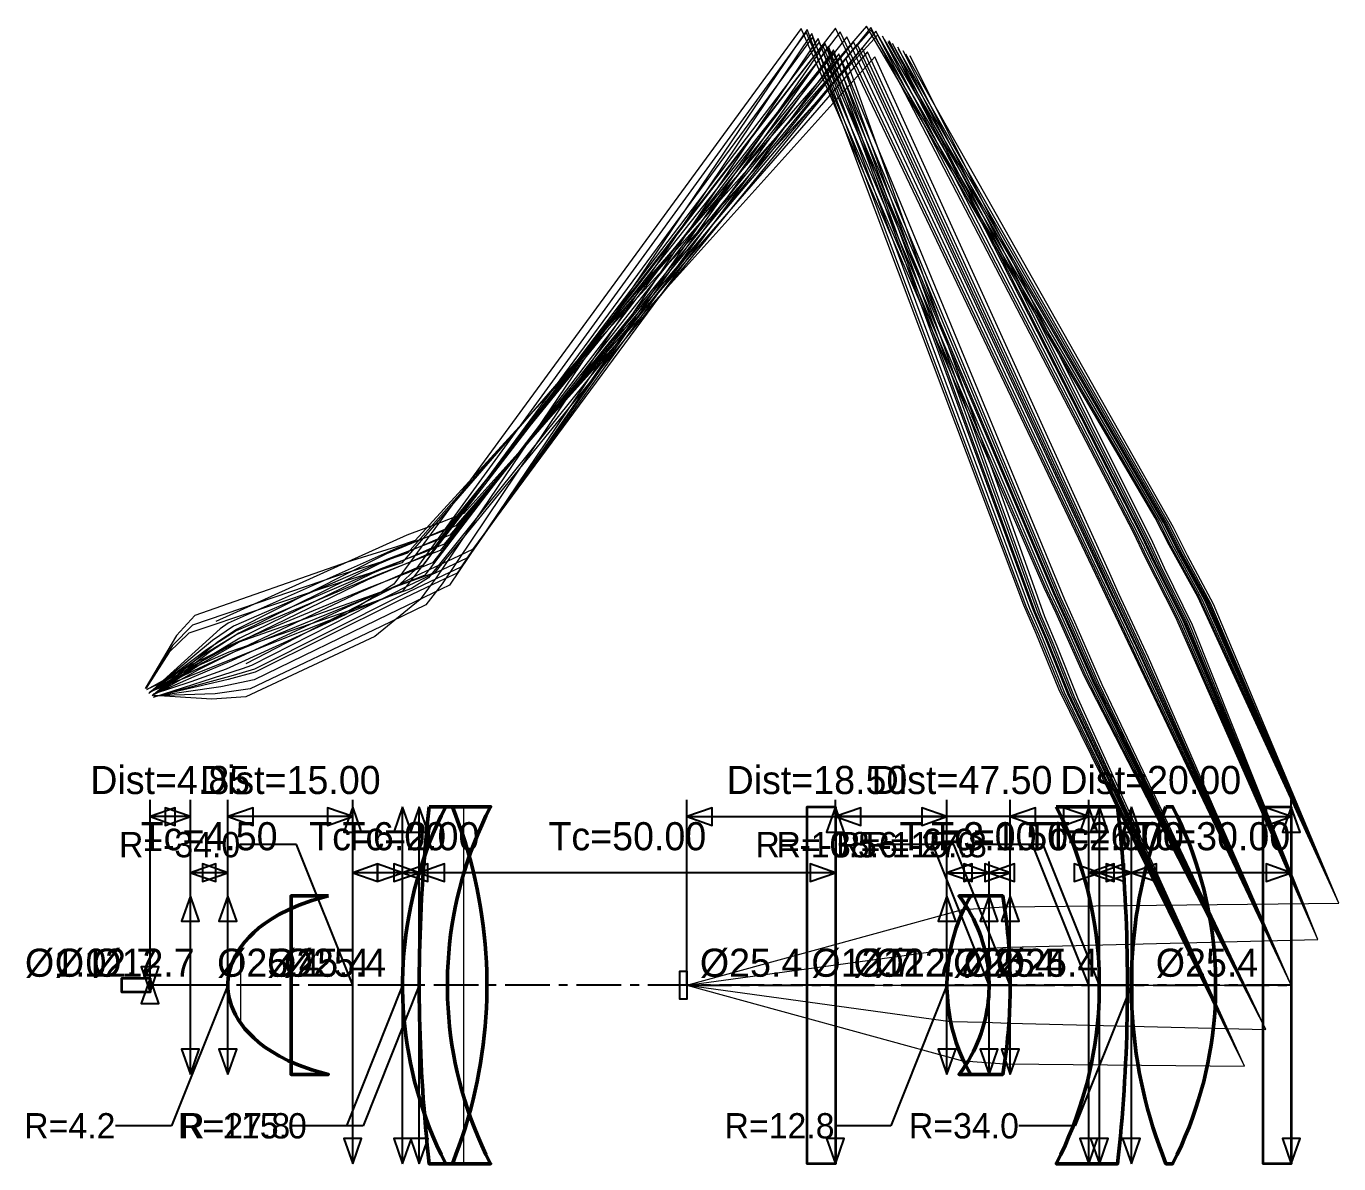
# Model space of a CAD drawing. Header units: metres. Extents: x -47 to 118, y -110 to 68.
# Drawn here: x -47 to 46.4, y -12.7 to 68.2 of the extents above; entities that cross this region are included whole.
import ezdxf
from ezdxf.enums import TextEntityAlignment as Align

# ---------------------------------------------------------------- set-up
doc = ezdxf.new("R2010")
doc.units = ezdxf.units.M
doc.linetypes.add('CENTER', pattern=[5.08, 3.175, -0.635, 0.635, -0.635])
for name, color, linetype, lineweight in [('ANNOTATIONS', 3, 'CONTINUOUS', 25), ('DIMENSIONS_LINEAR', 4, 'CONTINUOUS', 25), ('DIMENSIONS_RADIAL', 6, 'CONTINUOUS', 25), ('OPTICAL_AXIS', 1, 'CENTER', 25), ('OPTICS_COMPONENTS', 2, 'CONTINUOUS', 35), ('OPTICS_HATCH', 8, 'CONTINUOUS', 13), ('OPTICS_LENSES', 7, 'CONTINUOUS', 50), ('RAYS_785NM', 1, 'CONTINUOUS', 18), ('RAYS_850NM', 3, 'CONTINUOUS', 18), ('RAYS_900NM', 5, 'CONTINUOUS', 18)]:
    doc.layers.add(name, color=color, linetype=linetype, lineweight=lineweight)
doc.styles.add('OpenSansCondensed-Light', font='OpenSansCondensed-Light.ttf')
doc.dimstyles.new('EZDXF', dxfattribs={"dimtxt": 0.25, "dimasz": 0.175, "dimexe": 0.375, "dimexo": 0.125, "dimgap": 0.1, "dimtad": 1, "dimlfac": 100, "dimzin": 12, "dimdsep": 46, "dimtxsty": 'OpenSansCondensed-Light', "dimblk": 'ARCHTICK', "dimcen": 2.5, "dimazin": 3, "dimtfac": 0.5, "dimtmove": 2, "dimatfit": 3})

# ---------------------------------------------------------------- blocks, each defined once
blk = doc.blocks.new('_ARCHTICK')
at = {"color": 0, "linetype": 'BYBLOCK', "const_width": 0.15}
blk.add_lwpolyline([(-0.5, -0.5), (0.5, 0.5)], dxfattribs=at)

msp = doc.modelspace()

# ---------------------------------------------------------------- hatches: boundary and pattern name
at = {"layer": 'OPTICS_HATCH'}
h = msp.add_hatch(dxfattribs=at)
h.set_pattern_fill('ANSI31', scale=2.5, angle=45)
h.paths.add_polyline_path([(-17.159, 12.7), (-17.482, 12.049), (-17.785, 11.397), (-18.068, 10.746), (-18.331, 10.095), (-18.576, 9.444), (-18.802, 8.792), (-19.01, 8.141), (-19.201, 7.49), (-19.375, 6.838), (-19.532, 6.187), (-19.672, 5.536), (-19.796, 4.885), (-19.905, 4.233), (-19.997, 3.582), (-20.074, 2.931), (-20.135, 2.279), (-20.181, 1.628), (-20.212, 0.977), (-20.227, 0.326), (-20.227, -0.326), (-20.212, -0.977), (-20.181, -1.628), (-20.135, -2.279), (-20.074, -2.931), (-19.997, -3.582), (-19.905, -4.233), (-19.796, -4.885), (-19.672, -5.536), (-19.532, -6.187), (-19.375, -6.838), (-19.201, -7.49), (-19.01, -8.141), (-18.802, -8.792), (-18.576, -9.444), (-18.331, -10.095), (-18.068, -10.746), (-17.785, -11.397), (-17.482, -12.049), (-17.159, -12.7), (-16.69, -12.7), (-16.69, -12.7), (-16.435, -12.049), (-16.196, -11.397), (-15.972, -10.746), (-15.762, -10.095), (-15.567, -9.444), (-15.385, -8.792), (-15.218, -8.141), (-15.064, -7.49), (-14.924, -6.838), (-14.797, -6.187), (-14.683, -5.536), (-14.582, -4.885), (-14.494, -4.233), (-14.418, -3.582), (-14.356, -2.931), (-14.305, -2.279), (-14.268, -1.628), (-14.243, -0.977), (-14.231, -0.326), (-14.231, 0.326), (-14.243, 0.977), (-14.268, 1.628), (-14.305, 2.279), (-14.356, 2.931), (-14.418, 3.582), (-14.494, 4.233), (-14.582, 4.885), (-14.683, 5.536), (-14.797, 6.187), (-14.924, 6.838), (-15.064, 7.49), (-15.218, 8.141), (-15.385, 8.792), (-15.567, 9.444), (-15.762, 10.095), (-15.972, 10.746), (-16.196, 11.397), (-16.435, 12.049), (-16.69, 12.7), (-17.159, 12.7)])
h = msp.add_hatch(dxfattribs=at)
h.set_pattern_fill('ANSI31', scale=2.5, angle=45)
h.paths.add_polyline_path([(-18.341, 12.7), (-18.412, 12.049), (-18.478, 11.397), (-18.541, 10.746), (-18.601, 10.095), (-18.656, 9.444), (-18.708, 8.792), (-18.756, 8.141), (-18.801, 7.49), (-18.841, 6.838), (-18.878, 6.187), (-18.911, 5.536), (-18.941, 4.885), (-18.967, 4.233), (-18.989, 3.582), (-19.007, 2.931), (-19.022, 2.279), (-19.033, 1.628), (-19.041, 0.977), (-19.044, 0.326), (-19.044, -0.326), (-19.041, -0.977), (-19.033, -1.628), (-19.022, -2.279), (-19.007, -2.931), (-18.989, -3.582), (-18.967, -4.233), (-18.941, -4.885), (-18.911, -5.536), (-18.878, -6.187), (-18.841, -6.838), (-18.801, -7.49), (-18.756, -8.141), (-18.708, -8.792), (-18.656, -9.444), (-18.601, -10.095), (-18.541, -10.746), (-18.478, -11.397), (-18.412, -12.049), (-18.341, -12.7), (-13.974, -12.7), (-13.974, -12.7), (-14.298, -12.049), (-14.601, -11.397), (-14.884, -10.746), (-15.147, -10.095), (-15.392, -9.444), (-15.618, -8.792), (-15.826, -8.141), (-16.017, -7.49), (-16.19, -6.838), (-16.347, -6.187), (-16.488, -5.536), (-16.612, -4.885), (-16.72, -4.233), (-16.813, -3.582), (-16.89, -2.931), (-16.951, -2.279), (-16.997, -1.628), (-17.027, -0.977), (-17.043, -0.326), (-17.043, 0.326), (-17.027, 0.977), (-16.997, 1.628), (-16.951, 2.279), (-16.89, 2.931), (-16.813, 3.582), (-16.72, 4.233), (-16.612, 4.885), (-16.488, 5.536), (-16.347, 6.187), (-16.19, 6.838), (-16.017, 7.49), (-15.826, 8.141), (-15.618, 8.792), (-15.392, 9.444), (-15.147, 10.095), (-14.884, 10.746), (-14.601, 11.397), (-14.298, 12.049), (-13.974, 12.7), (-18.341, 12.7)])
h = msp.add_hatch(dxfattribs=at)
h.set_pattern_fill('ANSI31', scale=2.5, angle=45)
h.paths.add_polyline_path([(26.272, 12.7), (26.596, 12.049), (26.899, 11.397), (27.181, 10.746), (27.445, 10.095), (27.689, 9.444), (27.915, 8.792), (28.124, 8.141), (28.314, 7.49), (28.488, 6.838), (28.645, 6.187), (28.786, 5.536), (28.91, 4.885), (29.018, 4.233), (29.111, 3.582), (29.187, 2.931), (29.249, 2.279), (29.295, 1.628), (29.325, 0.977), (29.34, 0.326), (29.34, -0.326), (29.325, -0.977), (29.295, -1.628), (29.249, -2.279), (29.187, -2.931), (29.111, -3.582), (29.018, -4.233), (28.91, -4.885), (28.786, -5.536), (28.645, -6.187), (28.488, -6.838), (28.314, -7.49), (28.124, -8.141), (27.915, -8.792), (27.689, -9.444), (27.445, -10.095), (27.181, -10.746), (26.899, -11.397), (26.596, -12.049), (26.272, -12.7), (30.639, -12.7), (30.639, -12.7), (30.709, -12.049), (30.776, -11.397), (30.839, -10.746), (30.898, -10.095), (30.954, -9.444), (31.006, -8.792), (31.054, -8.141), (31.098, -7.49), (31.139, -6.838), (31.176, -6.187), (31.209, -5.536), (31.239, -4.885), (31.264, -4.233), (31.287, -3.582), (31.305, -2.931), (31.32, -2.279), (31.331, -1.628), (31.338, -0.977), (31.342, -0.326), (31.342, 0.326), (31.338, 0.977), (31.331, 1.628), (31.32, 2.279), (31.305, 2.931), (31.287, 3.582), (31.264, 4.233), (31.239, 4.885), (31.209, 5.536), (31.176, 6.187), (31.139, 6.838), (31.098, 7.49), (31.054, 8.141), (31.006, 8.792), (30.954, 9.444), (30.898, 10.095), (30.839, 10.746), (30.776, 11.397), (30.709, 12.049), (30.639, 12.7), (26.272, 12.7)])
h = msp.add_hatch(dxfattribs=at)
h.set_pattern_fill('ANSI31', scale=2.5, angle=45)
h.paths.add_polyline_path([(34.08, 12.7), (33.825, 12.049), (33.586, 11.397), (33.362, 10.746), (33.152, 10.095), (32.956, 9.444), (32.775, 8.792), (32.608, 8.141), (32.454, 7.49), (32.313, 6.838), (32.186, 6.187), (32.072, 5.536), (31.971, 4.885), (31.883, 4.233), (31.808, 3.582), (31.745, 2.931), (31.695, 2.279), (31.658, 1.628), (31.633, 0.977), (31.62, 0.326), (31.62, -0.326), (31.633, -0.977), (31.658, -1.628), (31.695, -2.279), (31.745, -2.931), (31.808, -3.582), (31.883, -4.233), (31.971, -4.885), (32.072, -5.536), (32.186, -6.187), (32.313, -6.838), (32.454, -7.49), (32.608, -8.141), (32.775, -8.792), (32.956, -9.444), (33.152, -10.095), (33.362, -10.746), (33.586, -11.397), (33.825, -12.049), (34.08, -12.7), (34.548, -12.7), (34.548, -12.7), (34.872, -12.049), (35.175, -11.397), (35.458, -10.746), (35.721, -10.095), (35.965, -9.444), (36.192, -8.792), (36.4, -8.141), (36.591, -7.49), (36.764, -6.838), (36.921, -6.187), (37.062, -5.536), (37.186, -4.885), (37.294, -4.233), (37.387, -3.582), (37.464, -2.931), (37.525, -2.279), (37.571, -1.628), (37.601, -0.977), (37.617, -0.326), (37.617, 0.326), (37.601, 0.977), (37.571, 1.628), (37.525, 2.279), (37.464, 2.931), (37.387, 3.582), (37.294, 4.233), (37.186, 4.885), (37.062, 5.536), (36.921, 6.187), (36.764, 6.838), (36.591, 7.49), (36.4, 8.141), (36.192, 8.792), (35.965, 9.444), (35.721, 10.095), (35.458, 10.746), (35.175, 11.397), (34.872, 12.049), (34.548, 12.7), (34.08, 12.7)])
h = msp.add_hatch(dxfattribs=at)
h.set_pattern_fill('ANSI31', scale=2.5, angle=45)
h.paths.add_polyline_path([(-25.514, 6.35), (-26.691, 6.024), (-27.602, 5.699), (-28.352, 5.373), (-28.989, 5.047), (-29.541, 4.722), (-30.024, 4.396), (-30.449, 4.071), (-30.824, 3.745), (-31.155, 3.419), (-31.446, 3.094), (-31.701, 2.768), (-31.922, 2.442), (-32.112, 2.117), (-32.272, 1.791), (-32.403, 1.465), (-32.507, 1.14), (-32.584, 0.814), (-32.635, 0.488), (-32.661, 0.163), (-32.661, -0.163), (-32.635, -0.488), (-32.584, -0.814), (-32.507, -1.14), (-32.403, -1.465), (-32.272, -1.791), (-32.112, -2.117), (-31.922, -2.442), (-31.701, -2.768), (-31.446, -3.094), (-31.155, -3.419), (-30.824, -3.745), (-30.449, -4.071), (-30.024, -4.396), (-29.541, -4.722), (-28.989, -5.047), (-28.352, -5.373), (-27.602, -5.699), (-26.691, -6.024), (-25.514, -6.35), (-28.164, -6.35), (-28.164, -6.35), (-28.164, -6.024), (-28.164, -5.699), (-28.164, -5.373), (-28.164, -5.047), (-28.164, -4.722), (-28.164, -4.396), (-28.164, -4.071), (-28.164, -3.745), (-28.164, -3.419), (-28.164, -3.094), (-28.164, -2.768), (-28.164, -2.442), (-28.164, -2.117), (-28.164, -1.791), (-28.164, -1.465), (-28.164, -1.14), (-28.164, -0.814), (-28.164, -0.488), (-28.164, -0.163), (-28.164, 0.163), (-28.164, 0.488), (-28.164, 0.814), (-28.164, 1.14), (-28.164, 1.465), (-28.164, 1.791), (-28.164, 2.117), (-28.164, 2.442), (-28.164, 2.768), (-28.164, 3.094), (-28.164, 3.419), (-28.164, 3.745), (-28.164, 4.071), (-28.164, 4.396), (-28.164, 4.722), (-28.164, 5.047), (-28.164, 5.373), (-28.164, 5.699), (-28.164, 6.024), (-28.164, 6.35), (-25.514, 6.35)])
h = msp.add_hatch(dxfattribs=at)
h.set_pattern_fill('ANSI31', scale=2.5, angle=45)
h.paths.add_polyline_path([(20.186, 6.35), (20.006, 6.024), (19.839, 5.699), (19.682, 5.373), (19.537, 5.047), (19.403, 4.722), (19.279, 4.396), (19.164, 4.071), (19.06, 3.745), (18.965, 3.419), (18.879, 3.094), (18.803, 2.768), (18.735, 2.442), (18.676, 2.117), (18.626, 1.791), (18.584, 1.465), (18.551, 1.14), (18.526, 0.814), (18.509, 0.488), (18.501, 0.163), (18.501, -0.163), (18.509, -0.488), (18.526, -0.814), (18.551, -1.14), (18.584, -1.465), (18.626, -1.791), (18.676, -2.117), (18.735, -2.442), (18.803, -2.768), (18.879, -3.094), (18.965, -3.419), (19.06, -3.745), (19.164, -4.071), (19.279, -4.396), (19.403, -4.722), (19.537, -5.047), (19.682, -5.373), (19.839, -5.699), (20.006, -6.024), (20.186, -6.35), (19.362, -6.35), (19.362, -6.35), (19.6, -6.024), (19.819, -5.699), (20.021, -5.373), (20.207, -5.047), (20.378, -4.722), (20.535, -4.396), (20.679, -4.071), (20.809, -3.745), (20.928, -3.419), (21.034, -3.094), (21.129, -2.768), (21.212, -2.442), (21.284, -2.117), (21.346, -1.791), (21.397, -1.465), (21.438, -1.14), (21.468, -0.814), (21.489, -0.488), (21.499, -0.163), (21.499, 0.163), (21.489, 0.488), (21.468, 0.814), (21.438, 1.14), (21.397, 1.465), (21.346, 1.791), (21.284, 2.117), (21.212, 2.442), (21.129, 2.768), (21.034, 3.094), (20.928, 3.419), (20.809, 3.745), (20.679, 4.071), (20.535, 4.396), (20.378, 4.722), (20.207, 5.047), (20.021, 5.373), (19.819, 5.699), (19.6, 6.024), (19.362, 6.35), (20.186, 6.35)])
h = msp.add_hatch(dxfattribs=at)
h.set_pattern_fill('ANSI31', scale=2.5, angle=45)
h.paths.add_polyline_path([(19.362, 6.35), (19.6, 6.024), (19.819, 5.699), (20.021, 5.373), (20.207, 5.047), (20.378, 4.722), (20.535, 4.396), (20.679, 4.071), (20.809, 3.745), (20.928, 3.419), (21.034, 3.094), (21.129, 2.768), (21.212, 2.442), (21.284, 2.117), (21.346, 1.791), (21.397, 1.465), (21.438, 1.14), (21.468, 0.814), (21.489, 0.488), (21.499, 0.163), (21.499, -0.163), (21.489, -0.488), (21.468, -0.814), (21.438, -1.14), (21.397, -1.465), (21.346, -1.791), (21.284, -2.117), (21.212, -2.442), (21.129, -2.768), (21.034, -3.094), (20.928, -3.419), (20.809, -3.745), (20.679, -4.071), (20.535, -4.396), (20.378, -4.722), (20.207, -5.047), (20.021, -5.373), (19.819, -5.699), (19.6, -6.024), (19.362, -6.35), (22.474, -6.35), (22.474, -6.35), (22.527, -6.024), (22.577, -5.699), (22.624, -5.373), (22.669, -5.047), (22.71, -4.722), (22.749, -4.396), (22.785, -4.071), (22.818, -3.745), (22.848, -3.419), (22.876, -3.094), (22.901, -2.768), (22.923, -2.442), (22.942, -2.117), (22.958, -1.791), (22.972, -1.465), (22.983, -1.14), (22.991, -0.814), (22.997, -0.488), (23, -0.163), (23, 0.163), (22.997, 0.488), (22.991, 0.814), (22.983, 1.14), (22.972, 1.465), (22.958, 1.791), (22.942, 2.117), (22.923, 2.442), (22.901, 2.768), (22.876, 3.094), (22.848, 3.419), (22.818, 3.745), (22.785, 4.071), (22.749, 4.396), (22.71, 4.722), (22.669, 5.047), (22.624, 5.373), (22.577, 5.699), (22.527, 6.024), (22.474, 6.35), (19.362, 6.35)])

# ---------------------------------------------------------------- linework, layer by layer
at = {"layer": 'ANNOTATIONS'}
msp.add_lwpolyline([(0, 1), (0, -1), (-0.5, -1), (-0.5, 1)], close=True, dxfattribs=at)
at = {"layer": 'DIMENSIONS_LINEAR'}
for p, q in [((-38.201, 0), (-38.201, 13.2)), ((-35.329, 0), (-35.329, 13.2)), ((-32.664, 0), (-32.664, 13.2)), ((-23.782, 0), (-23.782, 13.2)), ((0, 0), (0, 13.2)), ((10.563, 0), (10.563, 13.2)), ((18.5, 0), (18.5, 13.2)), ((23, 0), (23, 13.2)), ((28.584, 0), (28.584, 13.2)), ((43, 0), (43, 13.2)), ((-23.782, -12.7), (-23.782, 12.7)), ((-20.229, -12.7), (-20.229, 12.7)), ((-19.045, -12.7), (-19.045, 12.7)), ((10.563, -12.7), (10.563, 12.7)), ((28.584, -12.7), (28.584, 12.7)), ((29.342, -12.7), (29.342, 12.7)), ((31.619, -12.7), (31.619, 12.7)), ((43, -12.7), (43, 12.7)), ((-35.329, 12), (-38.201, 12)), ((-23.782, 12), (-32.664, 12)), ((0, 12), (18.5, 12)), ((28.584, 12), (10.563, 12)), ((23, 12), (43, 12)), ((-35.329, 0), (-35.329, 8.8)), ((-32.664, 0), (-32.664, 8.8)), ((-23.782, 0), (-23.782, 8.8)), ((-20.229, 0), (-20.229, 8.8)), ((-20.229, 0), (-20.229, 8.8)), ((-19.045, 0), (-19.045, 8.8)), ((-19.045, 0), (-19.045, 8.8)), ((10.563, 0), (10.563, 8.8)), ((18.5, 0), (18.5, 8.8)), ((21.5, 0), (21.5, 8.8)), ((21.5, 0), (21.5, 8.8)), ((23, 0), (23, 8.8)), ((28.584, 0), (28.584, 8.8)), ((29.342, 0), (29.342, 8.8)), ((29.342, 0), (29.342, 8.8)), ((31.619, 0), (31.619, 8.8)), ((31.619, 0), (31.619, 8.8)), ((43, 0), (43, 8.8)), ((-32.664, 8), (-35.329, 8)), ((-20.229, 8), (-23.782, 8)), ((-19.045, 8), (-20.229, 8)), ((10.563, 8), (-19.045, 8)), ((18.5, 8), (21.5, 8)), ((21.5, 8), (23, 8)), ((29.342, 8), (28.584, 8)), ((31.619, 8), (29.342, 8)), ((43, 8), (31.619, 8)), ((-35.329, -6.35), (-35.329, 6.35)), ((-32.664, -6.35), (-32.664, 6.35)), ((18.5, -6.35), (18.5, 6.35)), ((21.5, -6.35), (21.5, 6.35)), ((23, -6.35), (23, 6.35)), ((-38.201, -0.5), (-38.201, 0.5))]:
    msp.add_line(p, q, dxfattribs=at)
for points in [[(-38.201, 12), (-36.401, 11.37), (-36.401, 12.63)], [(-35.329, 12), (-37.129, 12.63), (-37.129, 11.37)], [(-32.664, 12), (-30.864, 11.37), (-30.864, 12.63)], [(-23.782, 12), (-25.582, 12.63), (-25.582, 11.37)], [(-23.782, 12.7), (-24.412, 10.9), (-23.152, 10.9)], [(-20.229, 12.7), (-20.859, 10.9), (-19.599, 10.9)], [(-19.045, 12.7), (-19.675, 10.9), (-18.415, 10.9)], [(0, 12), (1.8, 11.37), (1.8, 12.63)], [(10.563, 12.7), (9.933, 10.9), (11.193, 10.9)], [(10.563, 12), (12.363, 11.37), (12.363, 12.63)], [(18.5, 12), (16.7, 12.63), (16.7, 11.37)], [(23, 12), (24.8, 11.37), (24.8, 12.63)], [(28.584, 12), (26.784, 12.63), (26.784, 11.37)], [(28.584, 12.7), (27.954, 10.9), (29.214, 10.9)], [(29.342, 12.7), (28.712, 10.9), (29.972, 10.9)], [(31.619, 12.7), (30.989, 10.9), (32.249, 10.9)], [(43, 12), (41.2, 12.63), (41.2, 11.37)], [(43, 12.7), (42.37, 10.9), (43.63, 10.9)], [(-35.329, 8), (-33.529, 7.37), (-33.529, 8.63)], [(-32.664, 8), (-34.464, 8.63), (-34.464, 7.37)], [(-23.782, 8), (-21.982, 7.37), (-21.982, 8.63)], [(-20.229, 8), (-22.029, 8.63), (-22.029, 7.37)], [(-19.045, 8), (-20.845, 8.63), (-20.845, 7.37)], [(-20.229, 8), (-18.429, 7.37), (-18.429, 8.63)], [(-19.045, 8), (-17.245, 7.37), (-17.245, 8.63)], [(10.563, 8), (8.763, 8.63), (8.763, 7.37)], [(18.5, 8), (20.3, 7.37), (20.3, 8.63)], [(21.5, 8), (19.7, 8.63), (19.7, 7.37)], [(23, 8), (21.2, 8.63), (21.2, 7.37)], [(21.5, 8), (23.3, 7.37), (23.3, 8.63)], [(29.342, 8), (27.542, 8.63), (27.542, 7.37)], [(28.584, 8), (30.384, 7.37), (30.384, 8.63)], [(29.342, 8), (31.142, 7.37), (31.142, 8.63)], [(31.619, 8), (29.819, 8.63), (29.819, 7.37)], [(31.619, 8), (33.419, 7.37), (33.419, 8.63)], [(43, 8), (41.2, 8.63), (41.2, 7.37)], [(-35.329, 6.35), (-35.959, 4.55), (-34.699, 4.55)], [(-32.664, 6.35), (-33.294, 4.55), (-32.034, 4.55)], [(18.5, 6.35), (17.87, 4.55), (19.13, 4.55)], [(21.5, 6.35), (20.87, 4.55), (22.13, 4.55)], [(23, 6.35), (22.37, 4.55), (23.63, 4.55)], [(-38.201, -0.5), (-37.571, 1.3), (-38.831, 1.3)], [(-38.201, 0.5), (-38.831, -1.3), (-37.571, -1.3)], [(-35.329, -6.35), (-34.699, -4.55), (-35.959, -4.55)], [(-32.664, -6.35), (-32.034, -4.55), (-33.294, -4.55)], [(18.5, -6.35), (19.13, -4.55), (17.87, -4.55)], [(21.5, -6.35), (22.13, -4.55), (20.87, -4.55)], [(23, -6.35), (23.63, -4.55), (22.37, -4.55)], [(-23.782, -12.7), (-23.152, -10.9), (-24.412, -10.9)], [(-20.229, -12.7), (-19.599, -10.9), (-20.859, -10.9)], [(-19.045, -12.7), (-18.415, -10.9), (-19.675, -10.9)], [(10.563, -12.7), (11.193, -10.9), (9.933, -10.9)], [(28.584, -12.7), (29.214, -10.9), (27.954, -10.9)], [(29.342, -12.7), (29.972, -10.9), (28.712, -10.9)], [(31.619, -12.7), (32.249, -10.9), (30.989, -10.9)], [(43, -12.7), (43.63, -10.9), (42.37, -10.9)]]:
    msp.add_lwpolyline(points, close=True, dxfattribs=at)
at = {"layer": 'OPTICAL_AXIS', "linetype": 'CENTER'}
for p, q in [((-35.329, 0), (-38.201, 0)), ((-32.664, 0), (-35.329, 0)), ((-23.782, 0), (-32.664, 0)), ((-20.229, 0), (-23.782, 0)), ((-19.045, 0), (-20.229, 0)), ((10.563, 0), (-19.045, 0)), ((0, 0), (18.5, 0)), ((28.584, 0), (10.563, 0)), ((18.5, 0), (21.5, 0)), ((21.5, 0), (23, 0)), ((23, 0), (43, 0)), ((29.342, 0), (28.584, 0)), ((31.619, 0), (29.342, 0)), ((43, 0), (31.619, 0))]:
    msp.add_line(p, q, dxfattribs=at)
at = {"layer": 'OPTICS_COMPONENTS'}
for points in [[(10.563, 12.7), (10.563, -12.7), (8.563, -12.7), (8.563, 12.7)], [(43, 12.7), (43, -12.7), (41, -12.7), (41, 12.7)], [(-38.201, 0.5), (-38.201, -0.5), (-40.201, -0.5), (-40.201, 0.5)]]:
    msp.add_lwpolyline(points, close=True, dxfattribs=at)
at = {"layer": 'OPTICS_LENSES'}
for points in [[(-17.159, 12.7), (-17.482, 12.049), (-17.785, 11.397), (-18.068, 10.746), (-18.331, 10.095), (-18.576, 9.444), (-18.802, 8.792), (-19.01, 8.141), (-19.201, 7.49), (-19.375, 6.838), (-19.532, 6.187), (-19.672, 5.536), (-19.796, 4.885), (-19.905, 4.233), (-19.997, 3.582), (-20.074, 2.931), (-20.135, 2.279), (-20.181, 1.628), (-20.212, 0.977), (-20.227, 0.326), (-20.227, -0.326), (-20.212, -0.977), (-20.181, -1.628), (-20.135, -2.279), (-20.074, -2.931), (-19.997, -3.582), (-19.905, -4.233), (-19.796, -4.885), (-19.672, -5.536), (-19.532, -6.187), (-19.375, -6.838), (-19.201, -7.49), (-19.01, -8.141), (-18.802, -8.792), (-18.576, -9.444), (-18.331, -10.095), (-18.068, -10.746), (-17.785, -11.397), (-17.482, -12.049), (-17.159, -12.7), (-16.69, -12.7), (-16.69, -12.7), (-16.435, -12.049), (-16.196, -11.397), (-15.972, -10.746), (-15.762, -10.095), (-15.567, -9.444), (-15.385, -8.792), (-15.218, -8.141), (-15.064, -7.49), (-14.924, -6.838), (-14.797, -6.187), (-14.683, -5.536), (-14.582, -4.885), (-14.494, -4.233), (-14.418, -3.582), (-14.356, -2.931), (-14.305, -2.279), (-14.268, -1.628), (-14.243, -0.977), (-14.231, -0.326), (-14.231, 0.326), (-14.243, 0.977), (-14.268, 1.628), (-14.305, 2.279), (-14.356, 2.931), (-14.418, 3.582), (-14.494, 4.233), (-14.582, 4.885), (-14.683, 5.536), (-14.797, 6.187), (-14.924, 6.838), (-15.064, 7.49), (-15.218, 8.141), (-15.385, 8.792), (-15.567, 9.444), (-15.762, 10.095), (-15.972, 10.746), (-16.196, 11.397), (-16.435, 12.049), (-16.69, 12.7), (-17.159, 12.7)], [(-18.341, 12.7), (-18.412, 12.049), (-18.478, 11.397), (-18.541, 10.746), (-18.601, 10.095), (-18.656, 9.444), (-18.708, 8.792), (-18.756, 8.141), (-18.801, 7.49), (-18.841, 6.838), (-18.878, 6.187), (-18.911, 5.536), (-18.941, 4.885), (-18.967, 4.233), (-18.989, 3.582), (-19.007, 2.931), (-19.022, 2.279), (-19.033, 1.628), (-19.041, 0.977), (-19.044, 0.326), (-19.044, -0.326), (-19.041, -0.977), (-19.033, -1.628), (-19.022, -2.279), (-19.007, -2.931), (-18.989, -3.582), (-18.967, -4.233), (-18.941, -4.885), (-18.911, -5.536), (-18.878, -6.187), (-18.841, -6.838), (-18.801, -7.49), (-18.756, -8.141), (-18.708, -8.792), (-18.656, -9.444), (-18.601, -10.095), (-18.541, -10.746), (-18.478, -11.397), (-18.412, -12.049), (-18.341, -12.7), (-13.974, -12.7), (-13.974, -12.7), (-14.298, -12.049), (-14.601, -11.397), (-14.884, -10.746), (-15.147, -10.095), (-15.392, -9.444), (-15.618, -8.792), (-15.826, -8.141), (-16.017, -7.49), (-16.19, -6.838), (-16.347, -6.187), (-16.488, -5.536), (-16.612, -4.885), (-16.72, -4.233), (-16.813, -3.582), (-16.89, -2.931), (-16.951, -2.279), (-16.997, -1.628), (-17.027, -0.977), (-17.043, -0.326), (-17.043, 0.326), (-17.027, 0.977), (-16.997, 1.628), (-16.951, 2.279), (-16.89, 2.931), (-16.813, 3.582), (-16.72, 4.233), (-16.612, 4.885), (-16.488, 5.536), (-16.347, 6.187), (-16.19, 6.838), (-16.017, 7.49), (-15.826, 8.141), (-15.618, 8.792), (-15.392, 9.444), (-15.147, 10.095), (-14.884, 10.746), (-14.601, 11.397), (-14.298, 12.049), (-13.974, 12.7), (-18.341, 12.7)], [(26.272, 12.7), (26.596, 12.049), (26.899, 11.397), (27.181, 10.746), (27.445, 10.095), (27.689, 9.444), (27.915, 8.792), (28.124, 8.141), (28.314, 7.49), (28.488, 6.838), (28.645, 6.187), (28.786, 5.536), (28.91, 4.885), (29.018, 4.233), (29.111, 3.582), (29.187, 2.931), (29.249, 2.279), (29.295, 1.628), (29.325, 0.977), (29.34, 0.326), (29.34, -0.326), (29.325, -0.977), (29.295, -1.628), (29.249, -2.279), (29.187, -2.931), (29.111, -3.582), (29.018, -4.233), (28.91, -4.885), (28.786, -5.536), (28.645, -6.187), (28.488, -6.838), (28.314, -7.49), (28.124, -8.141), (27.915, -8.792), (27.689, -9.444), (27.445, -10.095), (27.181, -10.746), (26.899, -11.397), (26.596, -12.049), (26.272, -12.7), (30.639, -12.7), (30.639, -12.7), (30.709, -12.049), (30.776, -11.397), (30.839, -10.746), (30.898, -10.095), (30.954, -9.444), (31.006, -8.792), (31.054, -8.141), (31.098, -7.49), (31.139, -6.838), (31.176, -6.187), (31.209, -5.536), (31.239, -4.885), (31.264, -4.233), (31.287, -3.582), (31.305, -2.931), (31.32, -2.279), (31.331, -1.628), (31.338, -0.977), (31.342, -0.326), (31.342, 0.326), (31.338, 0.977), (31.331, 1.628), (31.32, 2.279), (31.305, 2.931), (31.287, 3.582), (31.264, 4.233), (31.239, 4.885), (31.209, 5.536), (31.176, 6.187), (31.139, 6.838), (31.098, 7.49), (31.054, 8.141), (31.006, 8.792), (30.954, 9.444), (30.898, 10.095), (30.839, 10.746), (30.776, 11.397), (30.709, 12.049), (30.639, 12.7), (26.272, 12.7)], [(34.08, 12.7), (33.825, 12.049), (33.586, 11.397), (33.362, 10.746), (33.152, 10.095), (32.956, 9.444), (32.775, 8.792), (32.608, 8.141), (32.454, 7.49), (32.313, 6.838), (32.186, 6.187), (32.072, 5.536), (31.971, 4.885), (31.883, 4.233), (31.808, 3.582), (31.745, 2.931), (31.695, 2.279), (31.658, 1.628), (31.633, 0.977), (31.62, 0.326), (31.62, -0.326), (31.633, -0.977), (31.658, -1.628), (31.695, -2.279), (31.745, -2.931), (31.808, -3.582), (31.883, -4.233), (31.971, -4.885), (32.072, -5.536), (32.186, -6.187), (32.313, -6.838), (32.454, -7.49), (32.608, -8.141), (32.775, -8.792), (32.956, -9.444), (33.152, -10.095), (33.362, -10.746), (33.586, -11.397), (33.825, -12.049), (34.08, -12.7), (34.548, -12.7), (34.548, -12.7), (34.872, -12.049), (35.175, -11.397), (35.458, -10.746), (35.721, -10.095), (35.965, -9.444), (36.192, -8.792), (36.4, -8.141), (36.591, -7.49), (36.764, -6.838), (36.921, -6.187), (37.062, -5.536), (37.186, -4.885), (37.294, -4.233), (37.387, -3.582), (37.464, -2.931), (37.525, -2.279), (37.571, -1.628), (37.601, -0.977), (37.617, -0.326), (37.617, 0.326), (37.601, 0.977), (37.571, 1.628), (37.525, 2.279), (37.464, 2.931), (37.387, 3.582), (37.294, 4.233), (37.186, 4.885), (37.062, 5.536), (36.921, 6.187), (36.764, 6.838), (36.591, 7.49), (36.4, 8.141), (36.192, 8.792), (35.965, 9.444), (35.721, 10.095), (35.458, 10.746), (35.175, 11.397), (34.872, 12.049), (34.548, 12.7), (34.08, 12.7)], [(-25.514, 6.35), (-26.691, 6.024), (-27.602, 5.699), (-28.352, 5.373), (-28.989, 5.047), (-29.541, 4.722), (-30.024, 4.396), (-30.449, 4.071), (-30.824, 3.745), (-31.155, 3.419), (-31.446, 3.094), (-31.701, 2.768), (-31.922, 2.442), (-32.112, 2.117), (-32.272, 1.791), (-32.403, 1.465), (-32.507, 1.14), (-32.584, 0.814), (-32.635, 0.488), (-32.661, 0.163), (-32.661, -0.163), (-32.635, -0.488), (-32.584, -0.814), (-32.507, -1.14), (-32.403, -1.465), (-32.272, -1.791), (-32.112, -2.117), (-31.922, -2.442), (-31.701, -2.768), (-31.446, -3.094), (-31.155, -3.419), (-30.824, -3.745), (-30.449, -4.071), (-30.024, -4.396), (-29.541, -4.722), (-28.989, -5.047), (-28.352, -5.373), (-27.602, -5.699), (-26.691, -6.024), (-25.514, -6.35), (-28.164, -6.35), (-28.164, -6.35), (-28.164, -6.024), (-28.164, -5.699), (-28.164, -5.373), (-28.164, -5.047), (-28.164, -4.722), (-28.164, -4.396), (-28.164, -4.071), (-28.164, -3.745), (-28.164, -3.419), (-28.164, -3.094), (-28.164, -2.768), (-28.164, -2.442), (-28.164, -2.117), (-28.164, -1.791), (-28.164, -1.465), (-28.164, -1.14), (-28.164, -0.814), (-28.164, -0.488), (-28.164, -0.163), (-28.164, 0.163), (-28.164, 0.488), (-28.164, 0.814), (-28.164, 1.14), (-28.164, 1.465), (-28.164, 1.791), (-28.164, 2.117), (-28.164, 2.442), (-28.164, 2.768), (-28.164, 3.094), (-28.164, 3.419), (-28.164, 3.745), (-28.164, 4.071), (-28.164, 4.396), (-28.164, 4.722), (-28.164, 5.047), (-28.164, 5.373), (-28.164, 5.699), (-28.164, 6.024), (-28.164, 6.35), (-25.514, 6.35)], [(20.186, 6.35), (20.006, 6.024), (19.839, 5.699), (19.682, 5.373), (19.537, 5.047), (19.403, 4.722), (19.279, 4.396), (19.164, 4.071), (19.06, 3.745), (18.965, 3.419), (18.879, 3.094), (18.803, 2.768), (18.735, 2.442), (18.676, 2.117), (18.626, 1.791), (18.584, 1.465), (18.551, 1.14), (18.526, 0.814), (18.509, 0.488), (18.501, 0.163), (18.501, -0.163), (18.509, -0.488), (18.526, -0.814), (18.551, -1.14), (18.584, -1.465), (18.626, -1.791), (18.676, -2.117), (18.735, -2.442), (18.803, -2.768), (18.879, -3.094), (18.965, -3.419), (19.06, -3.745), (19.164, -4.071), (19.279, -4.396), (19.403, -4.722), (19.537, -5.047), (19.682, -5.373), (19.839, -5.699), (20.006, -6.024), (20.186, -6.35), (19.362, -6.35), (19.362, -6.35), (19.6, -6.024), (19.819, -5.699), (20.021, -5.373), (20.207, -5.047), (20.378, -4.722), (20.535, -4.396), (20.679, -4.071), (20.809, -3.745), (20.928, -3.419), (21.034, -3.094), (21.129, -2.768), (21.212, -2.442), (21.284, -2.117), (21.346, -1.791), (21.397, -1.465), (21.438, -1.14), (21.468, -0.814), (21.489, -0.488), (21.499, -0.163), (21.499, 0.163), (21.489, 0.488), (21.468, 0.814), (21.438, 1.14), (21.397, 1.465), (21.346, 1.791), (21.284, 2.117), (21.212, 2.442), (21.129, 2.768), (21.034, 3.094), (20.928, 3.419), (20.809, 3.745), (20.679, 4.071), (20.535, 4.396), (20.378, 4.722), (20.207, 5.047), (20.021, 5.373), (19.819, 5.699), (19.6, 6.024), (19.362, 6.35), (20.186, 6.35)], [(19.362, 6.35), (19.6, 6.024), (19.819, 5.699), (20.021, 5.373), (20.207, 5.047), (20.378, 4.722), (20.535, 4.396), (20.679, 4.071), (20.809, 3.745), (20.928, 3.419), (21.034, 3.094), (21.129, 2.768), (21.212, 2.442), (21.284, 2.117), (21.346, 1.791), (21.397, 1.465), (21.438, 1.14), (21.468, 0.814), (21.489, 0.488), (21.499, 0.163), (21.499, -0.163), (21.489, -0.488), (21.468, -0.814), (21.438, -1.14), (21.397, -1.465), (21.346, -1.791), (21.284, -2.117), (21.212, -2.442), (21.129, -2.768), (21.034, -3.094), (20.928, -3.419), (20.809, -3.745), (20.679, -4.071), (20.535, -4.396), (20.378, -4.722), (20.207, -5.047), (20.021, -5.373), (19.819, -5.699), (19.6, -6.024), (19.362, -6.35), (22.474, -6.35), (22.474, -6.35), (22.527, -6.024), (22.577, -5.699), (22.624, -5.373), (22.669, -5.047), (22.71, -4.722), (22.749, -4.396), (22.785, -4.071), (22.818, -3.745), (22.848, -3.419), (22.876, -3.094), (22.901, -2.768), (22.923, -2.442), (22.942, -2.117), (22.958, -1.791), (22.972, -1.465), (22.983, -1.14), (22.991, -0.814), (22.997, -0.488), (23, -0.163), (23, 0.163), (22.997, 0.488), (22.991, 0.814), (22.983, 1.14), (22.972, 1.465), (22.958, 1.791), (22.942, 2.117), (22.923, 2.442), (22.901, 2.768), (22.876, 3.094), (22.848, 3.419), (22.818, 3.745), (22.785, 4.071), (22.749, 4.396), (22.71, 4.722), (22.669, 5.047), (22.624, 5.373), (22.577, 5.699), (22.527, 6.024), (22.474, 6.35), (19.362, 6.35)]]:
    msp.add_lwpolyline(points, close=True, dxfattribs=at)
at = {"layer": 'RAYS_785NM'}
for p, q in [((12.763, 68.22), (-20.296, 30.051)), ((33.312, 33.252), (12.763, 68.22)), ((8.132, 68.065), (-19.691, 30.095)), ((10.563, 68.091), (-19.045, 29.559)), ((13.088, 68.124), (-18.378, 28.989)), ((8.543, 67.983), (-17.806, 29.058)), ((25.44, 28.226), (8.132, 68.065)), ((23.957, 27.045), (8.543, 67.983)), ((28.584, 30.263), (10.563, 68.091)), ((31.77, 32.202), (13.088, 68.124)), ((33.904, 32.928), (14.067, 67.275)), ((9.413, 67.081), (-18.225, 30.749)), ((11.858, 67.12), (-17.55, 30.925)), ((10.402, 66.356), (-17.128, 32.472)), ((12.851, 66.406), (-16.442, 32.684)), ((9.823, 66.99), (-16.347, 29.309)), ((26.097, 27.848), (9.413, 67.081)), ((24.65, 26.648), (9.823, 66.99)), ((26.609, 27.567), (10.402, 66.356)), ((29.221, 29.905), (11.858, 67.12)), ((29.719, 29.64), (12.851, 66.406)), ((32.392, 31.864), (14.387, 67.171)), ((34.371, 32.689), (15.061, 66.579)), ((32.881, 31.613), (15.38, 66.469)), ((10.811, 66.259), (-15.251, 31.002)), ((25.188, 26.351), (10.811, 66.259)), ((-16.442, 32.684), (-17.924, 32.096)), ((34.305, 31.314), (33.312, 33.252)), ((34.886, 30.982), (33.904, 32.928)), ((35.354, 30.715), (34.371, 32.689)), ((-18.501, 31.878), (-21.38, 30.684)), ((-17.924, 32.096), (-20.693, 31.061)), ((-17.128, 32.472), (-18.501, 31.878)), ((32.613, 30.458), (31.77, 32.202)), ((33.228, 30.106), (32.392, 31.864)), ((-20.693, 31.061), (-32.63, 25.765)), ((-17.55, 30.925), (-18.831, 30.417)), ((-15.251, 31.002), (-16.664, 30.344)), ((33.722, 29.821), (32.881, 31.613)), ((36.338, 27.624), (34.305, 31.314)), ((36.858, 27.357), (34.886, 30.982)), ((-21.38, 30.684), (-32.059, 25.309)), ((-19.439, 30.223), (-22.726, 28.83)), ((-18.831, 30.417), (-22.109, 29.158)), ((-20.296, 30.051), (-21.575, 29.62)), ((-19.691, 30.095), (-20.851, 28.532)), ((-18.225, 30.749), (-19.439, 30.223)), ((-16.664, 30.344), (-19.265, 29.126)), ((29.342, 28.67), (28.584, 30.263)), ((29.971, 28.305), (29.221, 29.905)), ((34.793, 26.15), (32.613, 30.458)), ((35.34, 25.876), (33.228, 30.106)), ((37.255, 27.187), (35.354, 30.715)), ((-22.109, 29.158), (-32.019, 24.949)), ((-19.265, 29.126), (-31.388, 22.871)), ((-21.575, 29.62), (-25.236, 28.46)), ((-19.045, 29.559), (-20.229, 28.024)), ((-18.378, 28.989), (-19.598, 28.225)), ((-17.806, 29.058), (-18.972, 27.441)), ((-16.347, 29.309), (-17.587, 28.733)), ((30.473, 28.01), (29.719, 29.64)), ((35.757, 25.702), (33.722, 29.821)), ((-25.236, 28.46), (-35.44, 25.056)), ((-22.726, 28.83), (-31.853, 24.413)), ((-20.851, 28.532), (-24.307, 26.343)), ((-20.229, 28.024), (-23.782, 26.611)), ((-19.598, 28.225), (-23.22, 26.92)), ((-17.587, 28.733), (-20.619, 27.287)), ((26.267, 26.462), (25.44, 28.226)), ((31.619, 23.892), (29.342, 28.67)), ((32.187, 23.59), (29.971, 28.305)), ((-20.619, 27.287), (-30.712, 22.275)), ((-18.972, 27.441), (-22.215, 24.819)), ((26.912, 26.083), (26.097, 27.848)), ((27.424, 25.776), (26.609, 27.567)), ((32.618, 23.395), (30.473, 28.01)), ((46.371, 5.839), (36.338, 27.624)), ((46.372, 5.841), (36.858, 27.357)), ((46.373, 5.843), (37.255, 27.187)), ((-24.307, 26.343), (-32.785, 22.475)), ((-23.782, 26.611), (-32.664, 23.079)), ((-23.22, 26.92), (-32.584, 23.692)), ((24.846, 25.032), (23.957, 27.045)), ((25.527, 24.629), (24.65, 26.648)), ((26.066, 24.299), (25.188, 26.351)), ((28.26, 22.008), (26.267, 26.462)), ((44.875, 3.247), (34.793, 26.15)), ((-33.207, 25.343), (-38.288, 20.741)), ((-32.059, 25.309), (-33.432, 24.372)), ((-32.63, 25.765), (-33.207, 25.343)), ((28.858, 21.676), (26.912, 26.083)), ((29.309, 21.459), (27.424, 25.776)), ((44.876, 3.249), (35.34, 25.876)), ((44.877, 3.25), (35.757, 25.702)), ((-33.432, 24.372), (-38.046, 20.582)), ((-35.44, 25.056), (-36.839, 23.704)), ((-31.853, 24.413), (-34.451, 22.928)), ((-32.019, 24.949), (-34.403, 23.501)), ((-22.215, 24.819), (-31.389, 20.517)), ((26.466, 21.054), (24.846, 25.032)), ((27.1, 20.708), (25.527, 24.629)), ((27.58, 20.484), (26.066, 24.299)), ((-36.839, 23.704), (-38.485, 21.139)), ((-34.403, 23.501), (-38.255, 20.791)), ((-32.584, 23.692), (-35.342, 22.476)), ((43, 0), (31.619, 23.892)), ((43, 0), (32.187, 23.59)), ((43, 0), (32.618, 23.395)), ((-35.342, 22.476), (-38.428, 21.048)), ((-34.451, 22.928), (-38.049, 20.583)), ((-32.664, 23.079), (-35.329, 22.019)), ((-32.785, 22.475), (-35.301, 21.585)), ((-35.329, 22.019), (-38.201, 20.877)), ((-35.301, 21.585), (-37.974, 20.706)), ((-32.634, 21.74), (-37.932, 20.505)), ((-30.712, 22.275), (-32.634, 21.74)), ((41.179, -3.155), (28.26, 22.008)), ((41.178, -3.156), (28.858, 21.676)), ((-33.812, 20.345), (-37.916, 20.616)), ((39.671, -5.767), (26.466, 21.054)), ((39.67, -5.768), (27.1, 20.708)), ((41.177, -3.157), (29.309, 21.459)), ((-31.389, 20.517), (-33.812, 20.345)), ((39.669, -5.769), (27.58, 20.484)), ((22.594, 5.581), (46.373, 5.843)), ((22.594, 5.581), (46.372, 5.841)), ((22.594, 5.581), (46.371, 5.839)), ((0, 0), (19.699, 5.409)), ((0, 0), (19.699, 5.409)), ((0, 0), (19.699, 5.409)), ((19.699, 5.409), (19.998, 5.411)), ((19.699, 5.409), (19.998, 5.411)), ((19.699, 5.409), (19.998, 5.411)), ((19.998, 5.411), (22.594, 5.581)), ((19.998, 5.411), (22.594, 5.581)), ((19.998, 5.411), (22.594, 5.581)), ((22.906, 2.698), (44.877, 3.25)), ((22.906, 2.698), (44.876, 3.249)), ((22.906, 2.698), (44.875, 3.247)), ((0, 0), (18.762, 2.576)), ((0, 0), (18.762, 2.576)), ((0, 0), (18.762, 2.576)), ((18.762, 2.576), (21.167, 2.623)), ((18.762, 2.576), (21.167, 2.623)), ((18.762, 2.576), (21.167, 2.622)), ((21.167, 2.622), (22.906, 2.698)), ((21.167, 2.623), (22.906, 2.698)), ((21.167, 2.623), (22.906, 2.698)), ((0, 0), (19.699, -5.409)), ((0, 0), (18.762, -2.576)), ((0, 0), (18.5, 0)), ((0, 0), (19.699, -5.409)), ((0, 0), (18.762, -2.576)), ((0, 0), (18.5, 0)), ((0, 0), (19.699, -5.409)), ((0, 0), (18.762, -2.576)), ((0, 0), (18.5, 0)), ((18.5, 0), (21.5, 0)), ((18.5, 0), (21.5, 0)), ((18.5, 0), (21.5, 0)), ((21.5, 0), (23, 0)), ((21.5, 0), (23, 0)), ((21.5, 0), (23, 0)), ((23, 0), (43, 0)), ((23, 0), (43, 0)), ((23, 0), (43, 0)), ((18.762, -2.576), (21.167, -2.622)), ((18.762, -2.576), (21.167, -2.623)), ((18.762, -2.576), (21.167, -2.623)), ((21.167, -2.622), (22.906, -2.698)), ((21.167, -2.623), (22.906, -2.698)), ((21.167, -2.623), (22.906, -2.698)), ((22.906, -2.698), (41.179, -3.155)), ((22.906, -2.698), (41.178, -3.156)), ((22.906, -2.698), (41.177, -3.157)), ((19.699, -5.409), (19.998, -5.411)), ((19.699, -5.409), (19.998, -5.411)), ((19.699, -5.409), (19.998, -5.411)), ((19.998, -5.411), (22.594, -5.581)), ((19.998, -5.411), (22.594, -5.581)), ((19.998, -5.411), (22.594, -5.581)), ((22.594, -5.581), (39.671, -5.767)), ((22.594, -5.581), (39.67, -5.768)), ((22.594, -5.581), (39.669, -5.769))]:
    msp.add_line(p, q, dxfattribs=at)
at = {"layer": 'RAYS_850NM'}
for p, q in [((13.111, 67.964), (-19.885, 30.725)), ((8.472, 67.798), (-19.296, 29.593)), ((10.908, 67.828), (-18.64, 29.159)), ((13.435, 67.865), (-17.969, 29.338)), ((8.883, 67.714), (-17.414, 28.557)), ((25.614, 28.124), (8.472, 67.798)), ((24.141, 26.938), (8.883, 67.714)), ((28.752, 30.166), (10.908, 67.828)), ((33.469, 33.164), (13.111, 67.964)), ((31.934, 32.111), (13.435, 67.865)), ((9.656, 66.9), (-17.953, 31.181)), ((12.102, 66.942), (-17.274, 31.366)), ((10.065, 66.807), (-16.076, 29.734)), ((26.222, 27.779), (9.656, 66.9)), ((24.782, 26.575), (10.065, 66.807)), ((29.343, 29.84), (12.102, 66.942)), ((34.018, 32.869), (14.312, 67.102)), ((32.511, 31.802), (14.632, 66.996)), ((13.365, 66.046), (-15.881, 33.558)), ((26.876, 27.424), (10.914, 65.991)), ((25.469, 26.2), (11.325, 65.891)), ((29.981, 29.505), (13.365, 66.046)), ((34.616, 32.568), (15.573, 66.229)), ((33.138, 31.486), (15.892, 66.115)), ((-17.51, 32.913), (-19.923, 32.024)), ((-15.881, 33.558), (-17.51, 32.913)), ((34.457, 31.227), (33.469, 33.164)), ((34.999, 30.918), (34.018, 32.869)), ((-19.923, 32.024), (-33.508, 25.871)), ((32.774, 30.366), (31.934, 32.111)), ((33.347, 30.037), (32.511, 31.802)), ((35.603, 30.573), (34.616, 32.568)), ((-18.595, 30.842), (-21.77, 29.63)), ((-17.953, 31.181), (-19.197, 30.643)), ((-17.274, 31.366), (-18.595, 30.842)), ((33.985, 29.669), (33.138, 31.486)), ((36.477, 27.547), (34.457, 31.227)), ((36.956, 27.313), (34.999, 30.918)), ((-21.176, 30.291), (-24.795, 29.158)), ((-19.197, 30.643), (-22.405, 29.29)), ((-19.885, 30.725), (-21.176, 30.291)), ((29.507, 28.574), (28.752, 30.166)), ((34.94, 26.071), (32.774, 30.366)), ((35.442, 25.83), (33.347, 30.037)), ((37.46, 27.111), (35.603, 30.573)), ((-24.795, 29.158), (-35.174, 25.62)), ((-21.77, 29.63), (-32.068, 25.208)), ((-22.405, 29.29), (-31.823, 24.687)), ((-19.296, 29.593), (-20.453, 28.509)), ((-17.349, 29.143), (-20.296, 27.744)), ((-18.64, 29.159), (-19.832, 28.685)), ((-17.969, 29.338), (-19.208, 28.887)), ((-16.076, 29.734), (-17.349, 29.143)), ((30.093, 28.233), (29.343, 29.84)), ((30.739, 27.853), (29.981, 29.505)), ((35.973, 25.623), (33.985, 29.669)), ((-20.453, 28.509), (-23.907, 27.013)), ((-19.832, 28.685), (-23.357, 27.296)), ((-19.208, 28.887), (-22.772, 27.617)), ((-17.414, 28.557), (-18.582, 27.05)), ((26.437, 26.363), (25.614, 28.124)), ((31.771, 23.805), (29.507, 28.574)), ((32.293, 23.539), (30.093, 28.233)), ((-22.772, 27.617), (-32.352, 24.245)), ((-23.357, 27.296), (-32.351, 23.652)), ((-20.296, 27.744), (-30.762, 22.495)), ((27.037, 26.009), (26.222, 27.779)), ((27.695, 25.611), (26.876, 27.424)), ((32.84, 23.305), (30.739, 27.853)), ((46.372, 5.84), (36.477, 27.547)), ((46.373, 5.842), (36.956, 27.313)), ((46.374, 5.844), (37.46, 27.111)), ((-23.907, 27.013), (-32.414, 23.066)), ((-18.582, 27.05), (-21.81, 25.484)), ((25.026, 24.927), (24.141, 26.938)), ((25.658, 24.549), (24.782, 26.575)), ((26.352, 24.122), (25.469, 26.2)), ((28.421, 21.913), (26.437, 26.363)), ((-35.174, 25.62), (-36.606, 24.158)), ((-21.81, 25.484), (-31.065, 21.073)), ((28.97, 21.619), (27.037, 26.009)), ((29.541, 21.358), (27.695, 25.611)), ((44.875, 3.248), (34.94, 26.071)), ((44.876, 3.249), (35.442, 25.83)), ((44.877, 3.251), (35.973, 25.623)), ((-31.823, 24.687), (-34.248, 23.226)), ((-32.068, 25.208), (-34.171, 23.864)), ((26.637, 20.956), (25.026, 24.927)), ((27.219, 20.65), (25.658, 24.549)), ((-36.606, 24.158), (-38.507, 21.121)), ((-34.171, 23.864), (-38.251, 20.797)), ((-32.352, 24.245), (-35.112, 22.857)), ((-32.351, 23.652), (-35.11, 22.377)), ((27.826, 20.381), (26.352, 24.122)), ((43, 0), (31.771, 23.805)), ((43, 0), (32.293, 23.539)), ((-35.112, 22.857), (-38.449, 21.015)), ((-34.248, 23.226), (-38.051, 20.579)), ((-32.414, 23.066), (-35.092, 21.933)), ((-30.762, 22.495), (-32.291, 22.026)), ((43, 0), (32.84, 23.305)), ((-35.11, 22.377), (-38.225, 20.838)), ((-35.092, 21.933), (-37.999, 20.664)), ((-32.291, 22.026), (-37.932, 20.492)), ((41.178, -3.155), (28.421, 21.913)), ((41.178, -3.156), (28.97, 21.619)), ((-33.57, 20.73), (-37.932, 20.584)), ((-31.065, 21.073), (-33.57, 20.73)), ((39.671, -5.767), (26.637, 20.956)), ((39.67, -5.768), (27.219, 20.65)), ((41.177, -3.158), (29.541, 21.358)), ((39.669, -5.77), (27.826, 20.381)), ((22.594, 5.581), (46.374, 5.844)), ((22.594, 5.581), (46.373, 5.842)), ((22.594, 5.581), (46.372, 5.84)), ((0, 0), (19.699, 5.409)), ((0, 0), (19.699, 5.409)), ((0, 0), (19.699, 5.409)), ((19.699, 5.409), (19.998, 5.411)), ((19.699, 5.409), (19.998, 5.411)), ((19.699, 5.409), (19.998, 5.411)), ((19.998, 5.411), (22.594, 5.581)), ((19.998, 5.411), (22.594, 5.581)), ((19.998, 5.411), (22.594, 5.581)), ((22.906, 2.698), (44.877, 3.251)), ((22.906, 2.698), (44.876, 3.249)), ((22.906, 2.698), (44.875, 3.248)), ((0, 0), (18.762, 2.576)), ((0, 0), (18.762, 2.576)), ((0, 0), (18.762, 2.576)), ((18.762, 2.576), (21.167, 2.623)), ((18.762, 2.576), (21.167, 2.623)), ((18.762, 2.576), (21.167, 2.623)), ((21.167, 2.623), (22.906, 2.698)), ((21.167, 2.623), (22.906, 2.698)), ((21.167, 2.623), (22.906, 2.698)), ((0, 0), (19.699, -5.409)), ((0, 0), (18.762, -2.576)), ((0, 0), (18.5, 0)), ((0, 0), (19.699, -5.409)), ((0, 0), (18.762, -2.576)), ((0, 0), (18.5, 0)), ((0, 0), (19.699, -5.409)), ((0, 0), (18.762, -2.576)), ((0, 0), (18.5, 0)), ((18.5, 0), (21.5, 0)), ((18.5, 0), (21.5, 0)), ((18.5, 0), (21.5, 0)), ((21.5, 0), (23, 0)), ((21.5, 0), (23, 0)), ((21.5, 0), (23, 0)), ((23, 0), (43, 0)), ((23, 0), (43, 0)), ((23, 0), (43, 0)), ((18.762, -2.576), (21.167, -2.623)), ((18.762, -2.576), (21.167, -2.623)), ((18.762, -2.576), (21.167, -2.623)), ((21.167, -2.623), (22.906, -2.698)), ((21.167, -2.623), (22.906, -2.698)), ((21.167, -2.623), (22.906, -2.698)), ((22.906, -2.698), (41.178, -3.155)), ((22.906, -2.698), (41.178, -3.156)), ((22.906, -2.698), (41.177, -3.158)), ((19.699, -5.409), (19.998, -5.411)), ((19.699, -5.409), (19.998, -5.411)), ((19.699, -5.409), (19.998, -5.411)), ((19.998, -5.411), (22.594, -5.581)), ((19.998, -5.411), (22.594, -5.581)), ((19.998, -5.411), (22.594, -5.581)), ((22.594, -5.581), (39.671, -5.767)), ((22.594, -5.581), (39.67, -5.768)), ((22.594, -5.581), (39.669, -5.77))]:
    msp.add_line(p, q, dxfattribs=at)
at = {"layer": 'RAYS_900NM'}
for p, q in [((13.584, 67.62), (-19.335, 31.626)), ((8.937, 67.44), (-18.764, 29.881)), ((11.377, 67.475), (-18.097, 30.043)), ((9.347, 67.352), (-16.885, 28.453)), ((25.853, 27.987), (8.937, 67.44)), ((24.392, 26.794), (9.347, 67.352)), ((28.983, 30.036), (11.377, 67.475)), ((33.683, 33.047), (13.584, 67.62)), ((32.159, 31.988), (13.906, 67.519)), ((10.025, 66.628), (-17.542, 31.828)), ((12.473, 66.674), (-16.859, 32.025)), ((10.435, 66.533), (-15.665, 30.37)), ((26.413, 27.673), (10.025, 66.628)), ((24.983, 26.464), (10.435, 66.533)), ((29.529, 29.74), (12.473, 66.674)), ((34.192, 32.779), (14.684, 66.841)), ((32.693, 31.708), (15.003, 66.733)), ((34.666, 31.107), (33.683, 33.047)), ((35.173, 30.818), (34.192, 32.779)), ((-17.542, 31.828), (-18.843, 31.265)), ((-16.859, 32.025), (-18.252, 31.473)), ((32.996, 30.239), (32.159, 31.988)), ((-20.667, 31.178), (-24.17, 30.101)), ((-18.843, 31.265), (-21.904, 29.985)), ((-18.252, 31.473), (-21.243, 30.343)), ((-19.335, 31.626), (-20.667, 31.178)), ((33.531, 29.931), (32.693, 31.708)), ((36.666, 27.45), (34.666, 31.107)), ((37.104, 27.249), (35.173, 30.818)), ((-24.17, 30.101), (-35.023, 26.298)), ((-21.243, 30.343), (-32.262, 25.533)), ((-21.904, 29.985), (-31.874, 25.039)), ((-18.097, 30.043), (-19.32, 29.557)), ((-15.665, 30.37), (-17.001, 29.749)), ((29.735, 28.442), (28.983, 30.036)), ((35.138, 25.971), (32.996, 30.239)), ((35.598, 25.765), (33.531, 29.931)), ((-19.937, 29.373), (-23.338, 27.916)), ((-19.32, 29.557), (-22.754, 28.221)), ((-18.764, 29.881), (-19.937, 29.373)), ((-17.001, 29.749), (-19.792, 28.433)), ((30.28, 28.124), (29.529, 29.74)), ((-22.754, 28.221), (-32.087, 24.347)), ((-19.792, 28.433), (-30.97, 22.746)), ((-16.885, 28.453), (-18.076, 27.9)), ((31.977, 23.695), (29.735, 28.442)), ((32.454, 23.465), (30.28, 28.124)), ((-23.338, 27.916), (-32.051, 23.785)), ((-18.076, 27.9), (-21.235, 26.38)), ((26.67, 26.226), (25.853, 27.987)), ((27.228, 25.894), (26.413, 27.673)), ((46.372, 5.84), (36.666, 27.45)), ((46.373, 5.842), (37.104, 27.249)), ((-35.023, 26.298), (-36.309, 24.888)), ((-21.235, 26.38), (-30.788, 21.73)), ((25.272, 24.782), (24.392, 26.794)), ((25.859, 24.427), (24.983, 26.464)), ((28.638, 21.792), (26.67, 26.226)), ((-32.262, 25.533), (-33.751, 24.512)), ((29.138, 21.537), (27.228, 25.894)), ((44.875, 3.248), (35.138, 25.971)), ((44.876, 3.25), (35.598, 25.765)), ((-36.309, 24.888), (-38.536, 21.12)), ((-33.751, 24.512), (-38.247, 20.804)), ((-32.087, 24.347), (-34.79, 22.891)), ((-31.874, 25.039), (-33.887, 23.742)), ((26.867, 20.829), (25.272, 24.782)), ((27.398, 20.566), (25.859, 24.427)), ((-33.887, 23.742), (-38.047, 20.584)), ((-32.051, 23.785), (-34.797, 22.404)), ((43, 0), (31.977, 23.695)), ((43, 0), (32.454, 23.465)), ((-34.79, 22.891), (-38.248, 20.8)), ((-31.637, 22.516), (-37.98, 20.464)), ((-30.97, 22.746), (-31.637, 22.516)), ((-34.797, 22.404), (-38.03, 20.613)), ((-30.788, 21.73), (-33.17, 21.223)), ((41.178, -3.156), (28.638, 21.792)), ((41.177, -3.157), (29.138, 21.537)), ((-33.17, 21.223), (-37.939, 20.54)), ((39.67, -5.767), (26.867, 20.829)), ((39.669, -5.769), (27.398, 20.566)), ((22.594, 5.581), (46.373, 5.842)), ((22.594, 5.581), (46.372, 5.84)), ((0, 0), (19.699, 5.409)), ((0, 0), (19.699, 5.409)), ((19.699, 5.409), (19.998, 5.411)), ((19.699, 5.409), (19.998, 5.411)), ((19.998, 5.411), (22.594, 5.581)), ((19.998, 5.411), (22.594, 5.581)), ((22.906, 2.698), (44.876, 3.25)), ((22.906, 2.698), (44.875, 3.248)), ((0, 0), (18.762, 2.576)), ((0, 0), (18.762, 2.576)), ((18.762, 2.576), (21.167, 2.623)), ((18.762, 2.576), (21.167, 2.623)), ((21.167, 2.623), (22.906, 2.698)), ((21.167, 2.623), (22.906, 2.698)), ((0, 0), (19.699, -5.409)), ((0, 0), (18.762, -2.576)), ((0, 0), (18.5, 0)), ((0, 0), (19.699, -5.409)), ((0, 0), (18.762, -2.576)), ((0, 0), (18.5, 0)), ((18.5, 0), (21.5, 0)), ((18.5, 0), (21.5, 0)), ((21.5, 0), (23, 0)), ((21.5, 0), (23, 0)), ((23, 0), (43, 0)), ((23, 0), (43, 0)), ((18.762, -2.576), (21.167, -2.623)), ((18.762, -2.576), (21.167, -2.623)), ((21.167, -2.623), (22.906, -2.698)), ((21.167, -2.623), (22.906, -2.698)), ((22.906, -2.698), (41.178, -3.156)), ((22.906, -2.698), (41.177, -3.157)), ((19.699, -5.409), (19.998, -5.411)), ((19.699, -5.409), (19.998, -5.411)), ((19.998, -5.411), (22.594, -5.581)), ((19.998, -5.411), (22.594, -5.581)), ((22.594, -5.581), (39.67, -5.767)), ((22.594, -5.581), (39.669, -5.769))]:
    msp.add_line(p, q, dxfattribs=at)

# ---------------------------------------------------------------- texts
at = {"layer": 'DIMENSIONS_LINEAR'}
for s, p in [('Dist=4.85', (-36.765, 13)), ('Dist=15.00', (-28.223, 13)), ('Dist=18.50', (9.25, 13)), ('Dist=47.50', (19.573, 13)), ('Dist=20.00', (33, 13)), ('Tc=4.50', (-33.997, 9)), ('Tc=6.00', (-22.005, 9)), ('Tc=2.00', (-19.637, 9)), ('Tc=50.00', (-4.241, 9)), ('Tc=3.00', (20, 9)), ('Tc=1.50', (22.25, 9)), ('Tc=2.00', (28.963, 9)), ('Tc=6.00', (30.48, 9)), ('Tc=30.00', (37.309, 9)), ('%%c1.0', (-44.201, 0)), ('%%c12.7', (-41.329, 0)), ('%%c12.7', (-38.664, 0)), ('%%c25.4', (-29.782, 0)), ('%%c25.4', (-26.229, 0)), ('%%c25.4', (-25.045, 0)), ('%%c25.4', (4.563, 0)), ('%%c12.7', (12.5, 0)), ('%%c12.7', (15.5, 0)), ('%%c12.7', (17, 0)), ('%%c25.4', (22.584, 0)), ('%%c25.4', (23.342, 0)), ('%%c25.4', (25.619, 0)), ('%%c25.4', (37, 0))]:
    msp.add_text(s, height=2, dxfattribs=at).set_placement(p, align=Align.BOTTOM_CENTER)
at = {"layer": 'DIMENSIONS_RADIAL'}
for s, p in [('R=-34.0', (-31.782, 10)), ('R=-10.5', (13.5, 10)), ('R=-38.6', (15, 10)), ('R=-115.0', (20.584, 10)), ('R=-27.8', (21.342, 10)), ('R=4.2', (-40.664, -10)), ('R=115.0', (-27.045, -10)), ('R=27.8', (-28.229, -10)), ('R=12.8', (10.5, -10)), ('R=34.0', (23.619, -10))]:
    msp.add_text(s, height=1.8, dxfattribs=at).set_placement(p, align=Align.MIDDLE_RIGHT)

# ---------------------------------------------------------------- leaders
for points in [[(-23.782, 0), (-27.782, 10), (-31.782, 10)], [(21.5, 0), (17.5, 10), (13.5, 10)], [(23, 0), (19, 10), (15, 10)], [(28.584, 0), (24.584, 10), (20.584, 10)], [(29.342, 0), (25.342, 10), (21.342, 10)], [(-32.664, 0), (-36.664, -10), (-40.664, -10)], [(-20.229, 0), (-24.229, -10), (-28.229, -10)], [(-19.045, 0), (-23.045, -10), (-27.045, -10)], [(18.5, 0), (14.5, -10), (10.5, -10)], [(31.619, 0), (27.619, -10), (23.619, -10)]]:
    msp.add_leader(points, dimstyle='EZDXF', dxfattribs=at)

doc.saveas('drawing.dxf')
